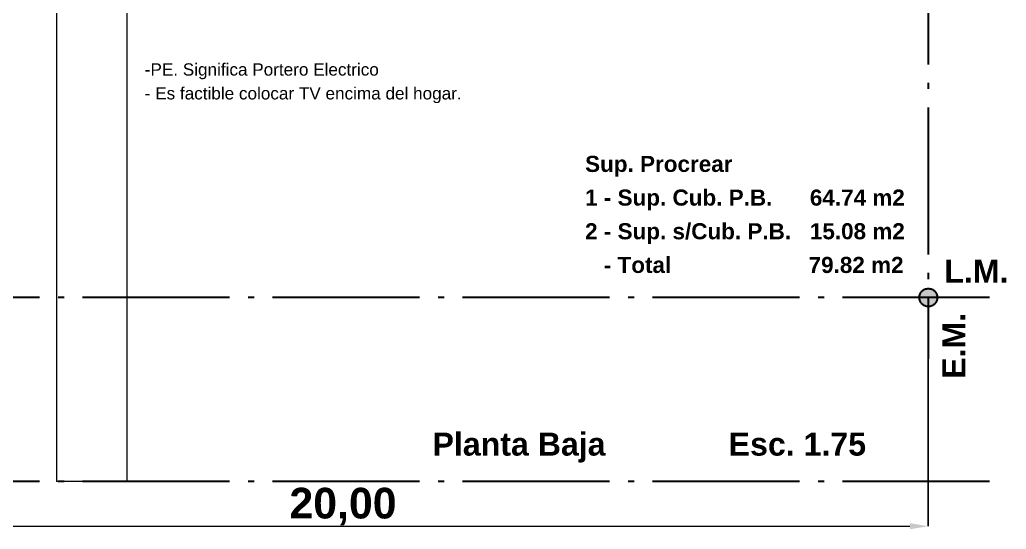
# Model space of a CAD drawing. Header units: millimetres. Extents: x 1554.2 to 1578.6, y 1479.6 to 1518.
# Drawn here: x 1562.52 to 1578.61, y 1479.57 to 1487.87 of the extents above; entities that cross this region are included whole.
import ezdxf

# ---------------------------------------------------------------- set-up
doc = ezdxf.new("R2010")
doc.units = ezdxf.units.MM
doc.linetypes.add('ACAD_ISO04W100', pattern=[30, 24, -3, 0, -3])
doc.layers.add('10-INST-ELEC-SIMB', color=6, linetype='Continuous')
for name, color, linetype, lineweight in [('cotas', 104, 'Continuous', 18), ('gris', 251, 'Continuous', 18), ('L.M.', 160, 'ACAD_ISO04W100', 30), ('nomenclatura', 41, 'Continuous', 18)]:
    doc.layers.add(name, color=color, linetype=linetype, lineweight=lineweight)
doc.styles.add('SANSSERIFBOLD', font='sasb____.pfb')
doc.styles.get("Standard").update_dxf_attribs({"font": 'ARIAL.TTF'})
doc.dimstyles.new('ISO-25', dxfattribs={"dimtxt": 2.5, "dimasz": 2.5, "dimexe": 1.25, "dimexo": 0.625, "dimtad": 1, "dimtxsty": 'Standard', "dimcen": 2.5, "dimadec": 0, "dimazin": 0, "dimtfac": 1, "dimtmove": 0, "dimatfit": 3, "dimfxl": 0, "dimarcsym": 0})

# ---------------------------------------------------------------- blocks, each defined once
blk = doc.blocks.new('*D50')
at = {"layer": 'cotas', "color": 0, "linetype": 'Continuous', "lineweight": -2}
for p, q in [((1557.341, 1482.345), (1557.341, 1479.616)), ((1577.341, 1482.345), (1577.341, 1479.616))]:
    blk.add_line(p, q, dxfattribs=at)
at = {"layer": 'cotas', "color": 0, "linetype": 'Continuous', "lineweight": 9}
blk.add_line((1557.641, 1479.616), (1577.041, 1479.616), dxfattribs=at)
at = {"layer": 'cotas', "color": 0, "linetype": 'Continuous'}
for points in [[(1557.641, 1479.666), (1557.641, 1479.566), (1557.341, 1479.616)], [(1577.041, 1479.666), (1577.041, 1479.566), (1577.341, 1479.616)]]:
    blk.add_solid(points, dxfattribs=at)
at = {"layer": 'Defpoints', "color": 0, "linetype": 'Continuous'}
for p in [(1557.341, 1482.345), (1577.341, 1482.345), (1577.341, 1479.616)]:
    blk.add_point(p, dxfattribs=at)
at = {"layer": 'cotas', "linetype": 'Continuous', "insert": (1567.791, 1479.936), "char_height": 0.5, "attachment_point": 5, "style": 'SANSSERIFBOLD'}
blk.add_mtext('20,00', dxfattribs=at)

msp = doc.modelspace()

# ---------------------------------------------------------------- hatches: boundary and pattern name
at = {"layer": 'gris'}
msp.add_hatch(color=256, dxfattribs=at).paths.add_polyline_path([(1577.489, 1483.345, 1), (1577.194, 1483.345, 1)])

# ---------------------------------------------------------------- linework, layer by layer
for p, q in [((1563.116, 1489.145), (1563.116, 1480.345)), ((1564.266, 1489.145), (1564.266, 1480.345)), ((1564.266, 1480.345), (1563.116, 1480.345))]:
    msp.add_line(p, q, dxfattribs=at)
at = {"layer": 'L.M.', "ltscale": 0.1}
for p, q in [((1577.341, 1514.345), (1577.341, 1482.345)), ((1578.341, 1483.345), (1556.341, 1483.345))]:
    msp.add_line(p, q, dxfattribs=at)
at = {"layer": 'L.M.', "color": 1, "ltscale": 0.1}
msp.add_line((1578.341, 1480.345), (1556.341, 1480.345), dxfattribs=at)
at = {"layer": 'L.M.', "ltscale": 0.1}
msp.add_circle((1577.341, 1483.345), 0.147, dxfattribs=at)

# ---------------------------------------------------------------- texts
at = {"layer": '10-INST-ELEC-SIMB', "char_height": 0.2, "attachment_point": 1}
for s, width, insert in [('-PE. Significa Portero Electrico ', 5.08883, (1564.556, 1487.163)), ('- Es factible colocar TV encima del hogar.', 5.72799, (1564.556, 1486.774))]:
    msp.add_mtext_dynamic_manual_height_columns(s, width=width, gutter_width=12.5, heights=[0], dxfattribs=dict(at, insert=insert))
at = {"layer": 'nomenclatura', "linetype": 'Continuous', "style": 'SANSSERIFBOLD'}
for s, height, p in [('Sup. Procrear', 0.2625, (1571.741, 1485.392)), ('1 - Sup. Cub. P.B.      64.74 m2', 0.2625, (1571.741, 1484.843)), ('2 - Sup. s/Cub. P.B.   15.08 m2', 0.2625, (1571.741, 1484.294)), ('   - Total                      79.82 m2', 0.2625, (1571.741, 1483.745)), ('L.M.', 0.375, (1577.601, 1483.587)), ('Planta Baja', 0.375, (1569.251, 1480.767)), ('Esc. 1.75', 0.375, (1574.083, 1480.767))]:
    msp.add_text(s, height=height, dxfattribs=at).set_placement(p)
msp.add_text('E.M.', height=0.375, rotation=90, dxfattribs=at).set_placement((1577.946, 1482.019))

# ---------------------------------------------------------------- dimensions: what is measured, and where the dimension line sits
at = {"layer": 'cotas', "linetype": 'Continuous'}
dim = msp.add_linear_dim(base=(1577.341, 1479.616), p1=(1557.341, 1482.345), p2=(1577.341, 1482.345), angle=180, dimstyle='ISO-25', override={"dimtxt": 0.5, "dimasz": 0.3, "dimexe": 0, "dimexo": 0, "dimgap": 0.01, "dimzin": 0, "dimtxsty": 'SANSSERIFBOLD', "dimclrt": 256, "dimlwd": 9}, dxfattribs=at)
dim.commit()
dim.dimension.update_dxf_attribs({"geometry": '*D50', "text_midpoint": (1567.791, 1479.616), "dimtype": 160})

doc.saveas('drawing.dxf')
